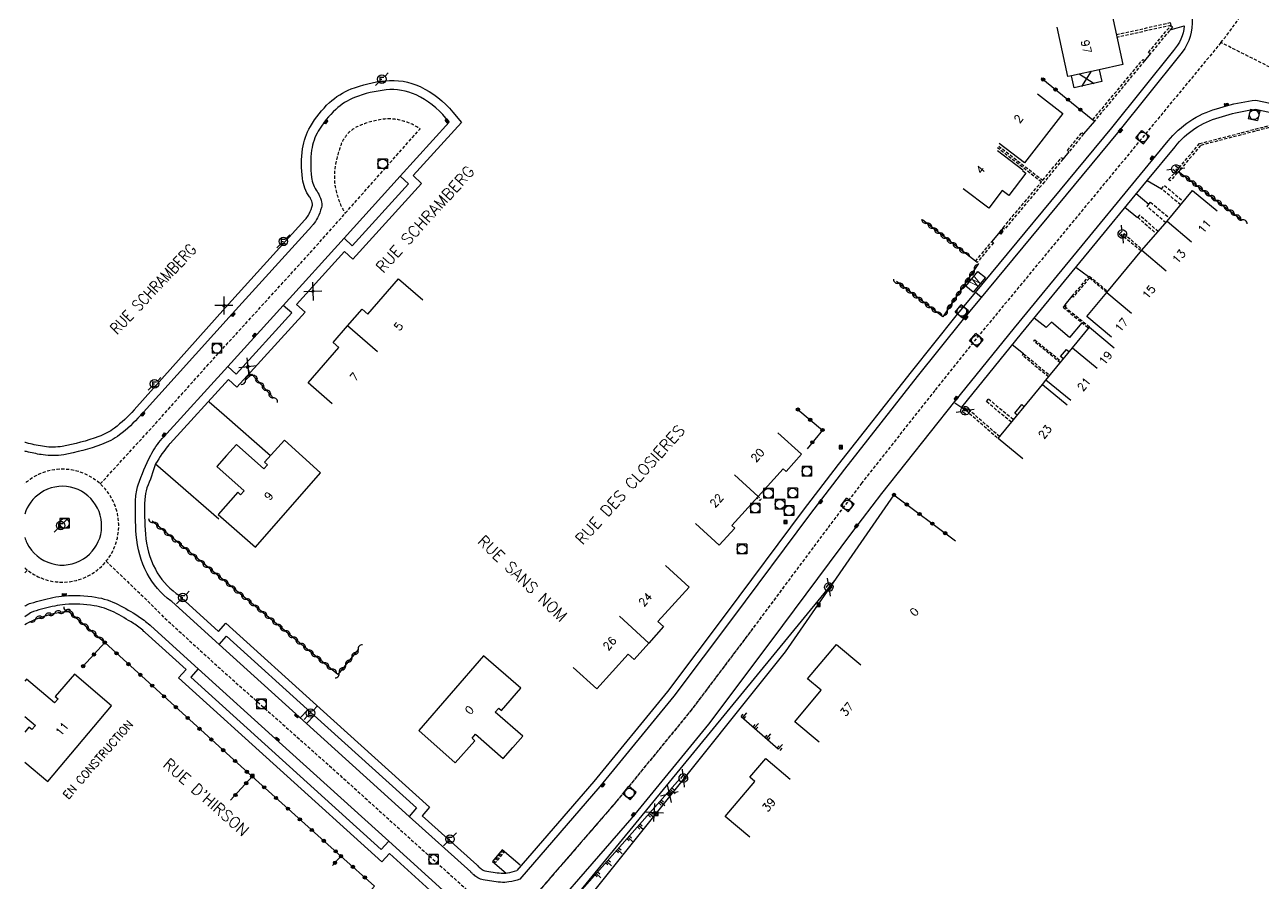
# Model space of a CAD drawing. Extents: x 154000 to 155000, y 119999 to 121001.
# Drawn here: x 154000 to 154193.4, y 120342.4 to 120476.4 of the extents above; entities that cross this region are included whole.
import ezdxf
from ezdxf.enums import TextEntityAlignment as Align

# ---------------------------------------------------------------- set-up
doc = ezdxf.new("R2010")
doc.units = 0
doc.header["$MEASUREMENT"] = 0
doc.linetypes.add('DASHED', pattern=[0.75, 0.5, -0.25])
doc.layers.get('0').update_dxf_attribs({"linetype": 'CONTINUOUS'})
for name, color, linetype in [('W0001', 6, 'DASHED'), ('W0008', 7, 'CONTINUOUS'), ('W0017', 7, 'CONTINUOUS'), ('W0100', 7, 'CONTINUOUS'), ('W0112', 1, 'DASHED'), ('W0211', 2, 'CONTINUOUS'), ('W0310', 3, 'CONTINUOUS'), ('W0322', 7, 'CONTINUOUS'), ('W0330', 7, 'CONTINUOUS'), ('W0334', 7, 'CONTINUOUS'), ('W0400', 7, 'CONTINUOUS'), ('W0420', 7, 'CONTINUOUS'), ('W0471', 7, 'CONTINUOUS'), ('W0984', 7, 'CONTINUOUS'), ('W0989', 7, 'CONTINUOUS'), ('W0991', 7, 'CONTINUOUS'), ('W1102', 7, 'CONTINUOUS')]:
    doc.layers.add(name, color=color, linetype=linetype)
doc.styles.get("Standard").update_dxf_attribs({"font": 'romans.shx'})

# ---------------------------------------------------------------- blocks, each defined once
blk = doc.blocks.new('t322o')
at = {"color": 0, "linetype": 'Continuous'}
for radius in [0.25, 0.15]:
    blk.add_circle((0, 0), radius, dxfattribs=at)
blk = doc.blocks.new('t310o')
at = {"color": 0, "linetype": 'Continuous'}
for centre, start, end in [((-0.5, 0.38), 216.8699, 323.1304), ((0.5, -0.37), 36.8699, 143.1303)]:
    blk.add_arc(centre, 0.625, start, end, dxfattribs=at)
blk = doc.blocks.new('t991o')
at = {"color": 0, "linetype": 'Continuous'}
for p, q in [((-1, 1), (1, -1)), ((-1, -1), (1, 1))]:
    blk.add_line(p, q, dxfattribs=at)
blk = doc.blocks.new('T471')
for p, q in [((-0.333334, 0.333334), (-0.333334, -0.333334)), ((-0.333334, 0.333334), (0.333334, 0.333334)), ((-0.333334, 0), (0, 0)), ((0.500001, 0.500001), (1.000002, 1.000002)), ((-0.500001, -0.500001), (-1.000002, -1.000002)), ((-0.333334, -0.333334), (0.333334, -0.333334))]:
    blk.add_line(p, q)
blk.add_ellipse((0, 0), major_axis=(0.471405, 0.471405), ratio=1, start_param=5.4977871438, end_param=11.780972451)
blk = doc.blocks.new('T400')
for p, q in [((-0.15, 0.3), (0.15, 0.3)), ((-0.15, -0.25), (-0.15, 0.3)), ((-0.15, 0.15), (0.15, 0.15)), ((-0.15, 0), (0.15, 0)), ((0.15, 0.3), (0.15, -0.25)), ((-0.15, -0.15), (0.15, -0.15)), ((-0.15, -0.25), (-0.15, -0.3)), ((-0.15, -0.3), (0.15, -0.3)), ((0.15, -0.3), (0.15, -0.25))]:
    blk.add_line(p, q)
blk = doc.blocks.new('T420')
for p, q in [((0.75, 0.75), (-0.75, 0.75)), ((-0.75, 0.75), (-0.75, -0.75)), ((0.75, 0.75), (0.75, -0.75)), ((0.75, -0.75), (-0.75, -0.75))]:
    blk.add_line(p, q)
blk.add_ellipse((0, 0), major_axis=(-0.53, 0.53), ratio=1, start_param=3.926991, end_param=10.210176)
blk = doc.blocks.new('t330o')
at = {"color": 0, "linetype": 'Continuous'}
for p, q in [((0.25, -0.25), (-0.25, 0.25)), ((-0.25, -0.25), (0.25, 0.25)), ((-0.25, 0.25), (-0.25, -0.25)), ((0.25, 0.25), (-0.25, 0.25)), ((0.25, -0.25), (0.25, 0.25)), ((-0.25, -0.25), (0.25, -0.25)), ((-0.25, -0.25), (-0.25, -0.25))]:
    blk.add_line(p, q, dxfattribs=at)
blk = doc.blocks.new('t211o')
at = {"color": 0, "linetype": 'Continuous'}
for p, q in [((-0.29, 0.5), (-0.29, 0)), ((0, 1), (0, 0)), ((0.29, 0.5), (0.29, 0))]:
    blk.add_line(p, q, dxfattribs=at)

msp = doc.modelspace()

# ---------------------------------------------------------------- linework, layer by layer
at = {"layer": 'W0001'}
msp.add_line((154215.88, 120459.05), (154186.79, 120473.64), dxfattribs=at)
msp.add_lwpolyline([(154194.46, 120488.08, -0.101547), (154186.79, 120473.64), (154149.05, 120428), (154142.09, 120419.34), (154130.72, 120404.92), (154125.33, 120397.82), (154113.32, 120381.72), (154104.08, 120369.47), (154092.48, 120355.3), (154074.74, 120334.82), (154055.97, 120314.08), (154017.05, 120271.18), (154000, 120252.01)], format="xyb", dxfattribs=at)
at = {"layer": 'W0001', "flags": 128}
for points in [[(154011.79, 120404.76), (154020.04, 120413.75), (154028.86, 120423.62), (154044.83, 120441.12), (154061.74, 120460.18, 0.082013), (154058.72, 120461.5, 0.09573), (154055.89, 120461.66, 0.069366), (154052.14, 120460.62, 0.11739), (154050.28, 120459.22, 0.086219), (154049.34, 120457.59, 0.046946), (154048.47, 120454.26, 0.092992), (154048.56, 120450.71, 0.08217), (154050.02, 120446.97)], [(154000, 120391.66, 0.114272), (154003.49, 120389.75, 0.214166), (154010.62, 120390.82, 0.197806), (154014.46, 120396.31, 0.197457), (154013.32, 120402.92, 0.202907), (154007.7, 120406.86, 0.202714), (154000.95, 120405.56, 0.034051), (154000, 120404.81)]]:
    msp.add_lwpolyline(points, format="xyb", dxfattribs=at)
for points in [[(154000, 120390.9), (154000.43, 120391.3)], [(154012.71, 120392.69), (154018.94, 120386.74), (154021.73, 120383.94), (154030.44, 120375.99), (154049.43, 120359.12), (154062.53, 120347.26), (154068.81, 120341.64), (154075.59, 120335.81)], [(154118.59, 120388.78), (154113.32, 120381.72), (154104.08, 120369.47), (154092.48, 120355.3), (154074.74, 120334.82), (154055.97, 120314.08), (154017.05, 120271.18), (154000, 120252.01)]]:
    msp.add_lwpolyline(points, dxfattribs=at)
at = {"layer": 'W0008'}
for points in [[(154000, 120549.66), (154035.99, 120543.87), (154052.06, 120541.27), (154065.09, 120539.1, -0.031862), (154087.88, 120533.27, -0.031549), (154115.89, 120522.54), (154128.77, 120516.45), (154141.99, 120509.87), (154152.74, 120504.45), (154160.53, 120500.57), (154172.21, 120494.73, -0.214546), (154180.44, 120485.99, -0.103396), (154182.29, 120476.65, -0.184159), (154180.31, 120471.61), (154170.64, 120459.57), (154146.35, 120430.2), (154139.37, 120421.5), (154127.98, 120407.05), (154122.56, 120399.91), (154110.54, 120383.8), (154101.35, 120371.62), (154089.82, 120357.54), (154077.29, 120343.08)], [(154000, 120246.74), (154019.47, 120268.65), (154058.5, 120311.67), (154076.45, 120331.54), (154094.87, 120352.65), (154106.81, 120367.24), (154116.56, 120380.21), (154129.32, 120397.33), (154133.85, 120403.28), (154145.25, 120417.6), (154154.53, 120429.13), (154174.24, 120453.07), (154178.54, 120458.28, -0.155208), (154186.1, 120463.31), (154187.68, 120463.77, -0.044282), (154192.26, 120464.65), (154201.38, 120462.72), (154214.45, 120456.16)]]:
    msp.add_lwpolyline(points, format="xyb", dxfattribs=at)
at = {"layer": 'W0008', "flags": 128}
for points in [[(154030.34, 120379.7), (154031.51, 120381), (154045.17, 120368.64), (154061.19, 120354.18), (154060.05, 120352.85), (154044.01, 120367.36), (154030.34, 120379.7), (154022.97, 120386.39), (154022.8, 120386.51, -0.114745), (154019.12, 120390.78, -0.102978), (154017.4, 120396.8, -0.028381), (154017.31, 120402.39, -0.071386), (154017.71, 120404.59, -0.037981), (154019.68, 120409.22, -0.0602), (154021.46, 120411.84, -0.000443), (154021.65, 120412.05), (154031.71, 120423.1), (154040.37, 120432.62), (154049.86, 120443.09), (154058.63, 120452.79), (154066.28, 120461.22), (154065.75, 120461.86, 0.110421), (154061.12, 120465.46, 0.136748), (154056.42, 120466.25, 0.066426), (154051.51, 120465.07, 0.096525), (154048.56, 120463.21, 0.070978), (154045.84, 120459.82, 0.098996), (154044.8, 120456.86, 0.06734), (154044.78, 120452.6, 0.120788), (154045.65, 120450.37, 0.020261), (154045.74, 120450.25, -0.050697), (154045.77, 120450.21), (154045.9, 120449.96, -0.071841), (154046.35, 120448.72, -0.116633), (154046.32, 120447.91, -0.047856), (154045.72, 120446.29, -0.064997), (154045.01, 120445.23, -0.017719), (154044.93, 120445.14, 0.01183), (154044.81, 120445.01), (154032.39, 120431.3), (154018.05, 120415.44)], [(154018.05, 120415.44, -0.052421), (154014.78, 120412.41, -0.074048), (154011.99, 120410.9, -0.042744), (154006.08, 120409.32, -0.081636), (154002.86, 120409.28, -0.021377), (154000.56, 120409.73)], [(154000.56, 120409.73, -0.005259), (154000, 120409.87)], [(154000, 120396.41, 0.03819), (154000.34, 120395.54, 0.214107), (154004.21, 120392.32, 0.214166), (154009.18, 120393.06, 0.197806), (154011.86, 120396.89, 0.197457), (154011.06, 120401.51, 0.202907), (154007.14, 120404.25, 0.202714), (154002.44, 120403.34)], [(154002.44, 120403.34, 0.168779), (154000, 120400.04)], [(154000, 120385.67, -0.00025), (154000.15, 120385.77, -0.076313), (154000.97, 120386.15, -0.018409), (154004.38, 120387.03, -0.034794), (154006.22, 120387.3, -0.059315), (154011.05, 120387.09, -0.077722), (154014.57, 120385.93, -0.024453), (154017.7, 120384.14, -0.038668), (154019.52, 120382.76, -0.005967), (154019.58, 120382.71, 0.003206), (154019.69, 120382.6), (154027.1, 120375.9), (154039.74, 120364.46), (154056.84, 120349), (154065.83, 120340.86), (154066.13, 120340.61, -0.073957), (154067.52, 120339.1, -0.070521), (154068.47, 120337.17, -0.064278), (154068.83, 120335.28, -0.064468), (154068.69, 120333.31)], [(154077.29, 120343.08, -0.046541), (154075.61, 120342.64, -0.061901), (154074.28, 120342.59, -0.029644), (154071.56, 120342.97, -0.095515), (154070.77, 120343.3, -0.016819), (154070.15, 120343.73, -0.030893), (154069.84, 120344, -0.042012), (154069.72, 120344.13, 0.05167), (154069.63, 120344.23), (154060.05, 120352.85)]]:
    msp.add_lwpolyline(points, format="xyb", dxfattribs=at)
for points in [[(154049.86, 120443.09), (154051.15, 120441.9), (154059.94, 120451.58), (154058.63, 120452.79)], [(154031.71, 120423.1), (154033.02, 120421.9), (154041.7, 120431.46), (154040.37, 120432.62)], [(154027.1, 120375.9), (154025.94, 120374.59), (154055.66, 120347.71), (154056.84, 120349)]]:
    msp.add_lwpolyline(points, dxfattribs=at)
at = {"layer": 'W0017', "flags": 128}
for points in [[(154017.06, 120416.31), (154031.32, 120432.27), (154043.74, 120445.97, -0.01183), (154043.93, 120446.17, 0.064997), (154044.42, 120446.92, 0.047856), (154044.93, 120448.28, 0.116633), (154044.94, 120448.44, 0.071841), (154044.63, 120449.28), (154044.55, 120449.44, -0.010155), (154044.47, 120449.54, -0.120788), (154043.36, 120452.42, -0.06734), (154043.38, 120457.06, -0.098996), (154044.6, 120460.55, -0.070978), (154047.57, 120464.26, -0.096525), (154050.99, 120466.41, -0.066426), (154056.28, 120467.68, -0.136748), (154061.73, 120466.76, -0.110421), (154066.86, 120462.78), (154068.18, 120461.18), (154060.65, 120452.88), (154061.97, 120451.67), (154051.24, 120439.86), (154049.95, 120441.05), (154042.42, 120432.75), (154043.76, 120431.58), (154033.11, 120419.86), (154031.8, 120421.06), (154022.71, 120411.08, 0.000439), (154022.54, 120410.9, 0.034283), (154020.42, 120407.89, -0.024888), (154019.08, 120404.13, 0.071386), (154018.74, 120402.34, 0.028381), (154018.83, 120396.91, 0.102978), (154020.39, 120391.45, 0.114745), (154023.65, 120387.68), (154023.88, 120387.51), (154030.24, 120381.73), (154031.41, 120383.03), (154046.13, 120369.71), (154063.2, 120354.3), (154062.06, 120352.98), (154070.59, 120345.3, -0.047069), (154070.86, 120345.01, 0.02678), (154071.02, 120344.88, 0.016819), (154071.56, 120344.5, 0.095515), (154071.85, 120344.38, 0.029644), (154074.4, 120344.02, 0.061901), (154075.37, 120344.06, 0.045043), (154076.84, 120344.44)], [(154017.06, 120416.31, -0.052421), (154013.99, 120413.46, -0.074048), (154011.54, 120412.14, -0.042744), (154005.85, 120410.62, -0.081636), (154003.06, 120410.59, -0.024405), (154000.56, 120411.09)], [(154000.56, 120411.09, -0.005545), (154000, 120411.24)], [(154067.36, 120333.69, 0.066071), (154067.47, 120335.2, 0.064278), (154067.18, 120336.75, 0.070521), (154066.4, 120338.34, 0.073957), (154065.28, 120339.55), (154064.95, 120339.82), (154056.93, 120347.08), (154055.76, 120345.79), (154024.02, 120374.49), (154025.18, 120375.79), (154018.78, 120381.59, -0.003206), (154018.61, 120381.74, 0.038668), (154016.96, 120382.99, 0.024453), (154013.95, 120384.72, 0.077722), (154010.84, 120385.74, 0.059315), (154006.32, 120385.94, 0.034794), (154004.67, 120385.7, 0.018409), (154001.36, 120384.85, 0.076313), (154000.91, 120384.64, 0.001493), (154000, 120384.02)]]:
    msp.add_lwpolyline(points, format="xyb", dxfattribs=at)
for points in [[(154028.81, 120417.55), (154031.14, 120415.53), (154038.39, 120409.21)], [(154020.41, 120407.9), (154022.74, 120405.87), (154030.28, 120399.31)], [(154044.19, 120369.52), (154043.03, 120368.24)], [(154045.17, 120368.64), (154044.01, 120367.36)], [(154077.38, 120345.28), (154074.55, 120347.65), (154073.04, 120345.82), (154075.15, 120344.03)]]:
    msp.add_lwpolyline(points, dxfattribs=at)
at = {"layer": 'W0100'}
for points in [[(154162.72, 120483.97), (154167.6, 120485.08), (154168.4, 120481.55), (154169.7, 120481.92), (154171.21, 120482.19), (154172.01, 120478.66), (154169.78, 120477.94), (154171.48, 120470.23), (154167.78, 120469.41), (154168.2, 120467.54), (154163.86, 120466.56), (154163.44, 120468.45), (154162.9, 120468.33), (154161.2, 120476.05)], [(154158.15, 120465.62), (154162.1, 120462.56), (154156.13, 120454.85), (154152.18, 120457.91)], [(154151.9, 120456.81), (154155.87, 120453.78), (154155.79, 120453.67), (154156.33, 120453.26), (154153.67, 120449.77), (154152.64, 120450.56), (154150.52, 120447.77), (154146.54, 120450.8)], [(154169.71, 120427.68), (154165.87, 120430.88), (154168.98, 120434.62), (154174.42, 120441.25), (154178.41, 120445.78), (154182.35, 120450.56), (154186.21, 120447.37)], [(154048.02, 120417.27), (154044.25, 120420.56), (154049.04, 120426.06), (154048.14, 120426.85), (154050.4, 120429.44), (154052.69, 120432.04), (154053.58, 120431.27), (154058.37, 120436.78), (154062.14, 120433.5)], [(154163.34, 120417.8), (154159.47, 120420.97), (154163.61, 120426.01), (154166.26, 120429.2), (154170.11, 120426)], [(154155.87, 120408.69), (154152.01, 120411.86), (154158.9, 120420.27), (154162.76, 120417.1)], [(154100.05, 120392.03), (154103.75, 120388.67), (154098.87, 120383.29), (154099.75, 120382.49), (154097.46, 120379.93), (154095.14, 120377.38), (154094.25, 120378.18), (154089.35, 120372.77), (154085.64, 120376.12)], [(154013.52, 120370.1), (154007.78, 120375.09), (154004.74, 120371.59), (154005.19, 120371.21), (154004.65, 120370.57), (154000.29, 120374.29), (154000, 120373.95)], [(154000, 120361.32), (154003.61, 120358.29), (154013.52, 120370.1)], [(154000, 120368.47), (154001.65, 120367.06), (154001.11, 120366.42), (154000.66, 120366.81), (154000, 120366.02)]]:
    msp.add_lwpolyline(points, dxfattribs=at)
for points in [[(154146.94, 120435.6), (154148.82, 120437.89), (154150.01, 120436.95), (154148.12, 120434.66)], [(154046.19, 120406.47), (154040.56, 120411.58), (154037.45, 120408.15), (154037.89, 120407.75), (154037.33, 120407.13), (154033.05, 120410.93), (154031.52, 120409.21), (154029.99, 120407.49), (154034.27, 120403.68), (154033.71, 120403.05), (154033.27, 120403.45), (154030.22, 120399.96), (154036.05, 120394.87)], [(154061.55, 120366.29), (154067.22, 120361.22), (154070.3, 120364.67), (154069.86, 120365.06), (154070.41, 120365.69), (154074.72, 120361.91), (154076.24, 120363.64), (154077.76, 120365.37), (154073.46, 120369.15), (154074.01, 120369.78), (154074.46, 120369.39), (154077.48, 120372.9), (154071.63, 120377.95)]]:
    msp.add_lwpolyline(points, close=True, dxfattribs=at)
at = {"layer": 'W0100', "flags": 128}
for points in [[(154045.04, 120435), (154045.19, 120434.86), (154044.97, 120434.62), (154044.81, 120434.76)], [(154031.06, 120432.41), (154030.9, 120432.57), (154031.14, 120432.82), (154031.3, 120432.65)], [(154034.87, 120423.27), (154035.06, 120423.12), (154034.78, 120422.78), (154034.59, 120422.93)], [(154100.66, 120356.09), (154100.96, 120356.57), (154100.7, 120356.74), (154100.36, 120356.28)], [(154098.5, 120353.55), (154098.38, 120353.65), (154098.13, 120353.43), (154098.23, 120353.31)]]:
    msp.add_lwpolyline(points, close=True, dxfattribs=at)
for points in [[(154117.57, 120412.74), (154121.29, 120409.4), (154118.88, 120406.72), (154118.43, 120407.12), (154114.54, 120402.81), (154110.83, 120406.16), (154114.54, 120402.81), (154110.43, 120398.27), (154110.87, 120397.87), (154108.44, 120395.21), (154104.75, 120398.57)], [(154124.06, 120364.43), (154120.23, 120367.64), (154124.34, 120372.55), (154122.23, 120374.34), (154126.74, 120379.72), (154130.57, 120376.51)], [(154113.21, 120349.61), (154109.39, 120352.83), (154114.01, 120358.33), (154113.24, 120358.97), (154115.73, 120361.89), (154119.54, 120358.66)]]:
    msp.add_lwpolyline(points, dxfattribs=at)
at = {"layer": 'W0112'}
for points in [[(154170.45, 120474.89), (154178.88, 120476.75), (154178.97, 120476.31), (154170.55, 120474.45)], [(154152.08, 120457.49), (154158.96, 120452.14), (154158.97, 120452.15), (154161.88, 120455.68), (154162.13, 120455.47), (154159.23, 120451.93), (154153.01, 120444.52), (154152.76, 120444.73), (154158.75, 120451.88), (154151.88, 120457.23)], [(154159.02, 120451.67), (154159.01, 120451.68)], [(154180.51, 120448.32), (154177.49, 120450.81), (154177.95, 120451.33), (154180.95, 120448.85)], [(154178.17, 120445.51), (154175.27, 120448.06), (154175.53, 120448.44), (154175.79, 120448.72), (154178.79, 120446.24)], [(154176.98, 120444.15), (154174.09, 120446.7), (154173.8, 120446.37), (154176.69, 120443.83)], [(154174.31, 120441.12), (154171.46, 120443.46), (154171.66, 120443.83), (154174.49, 120441.33)], [(154168.99, 120434.63), (154166.25, 120436.89), (154163.7, 120433.93), (154163.54, 120434.06), (154166.22, 120437.18), (154169.12, 120434.8)], [(154166.26, 120429.2), (154162.45, 120432.35), (154162.63, 120432.55), (154162.47, 120432.69), (154162.15, 120432.33), (154166.14, 120429.06)], [(154161.69, 120423.67), (154157.59, 120427.04), (154157.71, 120427.27), (154161.85, 120423.87)], [(154159.87, 120421.46), (154155.8, 120424.81), (154155.97, 120425.06), (154160.07, 120421.7)], [(154152.24, 120412.13), (154147.2, 120416.52), (154146.97, 120416.26), (154152.01, 120411.86)], [(154154.08, 120414.39), (154150.2, 120417.57), (154150.48, 120418.02), (154154.41, 120414.79)]]:
    msp.add_lwpolyline(points, dxfattribs=at)
for points in [[(154175.49, 120472.11), (154178.97, 120476.31), (154179.22, 120476.09), (154175.75, 120471.89)], [(154166.78, 120461.59), (154174.62, 120471.01), (154174.87, 120470.8), (154167.04, 120461.38)], [(154178.62, 120452.27), (154179.76, 120453.51), (154183.44, 120457.87), (154196.4, 120461.24), (154196.48, 120460.93), (154183.62, 120457.59), (154180, 120453.29), (154178.86, 120452.05)], [(154162.81, 120456.8), (154165.09, 120459.58), (154165.35, 120459.38), (154163.06, 120456.59)], [(154148.48, 120439.51), (154151, 120442.61), (154151.25, 120442.4), (154148.73, 120439.3)]]:
    msp.add_lwpolyline(points, close=True, dxfattribs=at)
at = {"layer": 'W0112', "flags": 128}
for points in [[(154114.54, 120402.81), (154114.33, 120402.59), (154114.77, 120402.18), (154114.97, 120402.4)], [(154074.82, 120347.18), (154074.6, 120347.37), (154073.3, 120345.86), (154073.52, 120345.68)]]:
    msp.add_lwpolyline(points, close=True, dxfattribs=at)
at = {"layer": 'W0211'}
msp.add_lwpolyline([(154126.46, 120389.66), (154061.78, 120310.88)], dxfattribs=at)
at = {"layer": 'W0211', "flags": 128}
msp.add_lwpolyline([(154117.67, 120363.34), (154111.85, 120368.43)], dxfattribs=at)
msp.add_lwpolyline([(154090.11, 120332.38), (154086.26, 120335.94), (154085.22, 120338.13, -0.186426), (154085.16, 120338.94, -0.108726), (154085.82, 120340.13), (154102.3, 120358.71)], format="xyb", dxfattribs=at)
at = {"layer": 'W0310'}
for points in [[(154180.14, 120453.52), (154190.12, 120445.92)], [(154148.48, 120439.51), (154140.22, 120445.94)], [(154148.95, 120439.17), (154143.36, 120430.85), (154136.13, 120436.34)]]:
    msp.add_lwpolyline(points, dxfattribs=at)
at = {"layer": 'W0310', "flags": 128}
for points in [[(154034.49, 120420.97), (154035.48, 120421.87), (154038.83, 120418.15)], [(154052.08, 120378.9), (154048.9, 120375.04), (154019.9, 120398.92)], [(154000, 120382.84), (154000.27, 120383), (154001.69, 120383.65), (154003.17, 120384.19), (154004.68, 120384.59), (154006.22, 120384.85), (154006.83, 120384.85)], [(154006.83, 120384.92), (154012.49, 120380)]]:
    msp.add_lwpolyline(points, dxfattribs=at)
at = {"layer": 'W0322'}
for points in [[(154158.7, 120468.14), (154166.78, 120461.59)], [(154135.73, 120403.05), (154145.35, 120395.86)]]:
    msp.add_lwpolyline(points, dxfattribs=at)
at = {"layer": 'W0322', "flags": 128}
for points in [[(154120.73, 120416.37), (154124.58, 120413.17), (154122.15, 120410.25)], [(154009.12, 120376.3), (154012.49, 120380), (154035.51, 120359.08), (154032.15, 120355.38)], [(154035.51, 120359.08), (154049.38, 120346.67), (154048.04, 120345.18)], [(154049.38, 120346.67), (154054.62, 120341.99), (154053.29, 120340.5)]]:
    msp.add_lwpolyline(points, dxfattribs=at)
at = {"layer": 'W0330'}
msp.add_lwpolyline([(154135.73, 120403.05), (154118.76, 120378.53), (154078.25, 120327.92), (154061.78, 120310.88), (154023.04, 120268.1), (154000, 120242.56)], dxfattribs=at)
at = {"layer": 'W0334'}
msp.add_line((154175.75, 120471.89), (154174.87, 120470.8), dxfattribs=at)
for points in [[(154181.04, 120476.23, -0.167981), (154179.37, 120472.41), (154169.68, 120460.35), (154145.4, 120430.98), (154138.4, 120422.27), (154127, 120407.8), (154121.57, 120400.65), (154109.55, 120384.54), (154100.38, 120372.38), (154088.88, 120358.34), (154076.84, 120344.44)], [(154146.32, 120416.69), (154146.35, 120416.73), (154155.62, 120428.24), (154175.33, 120452.17), (154179.64, 120457.39, -0.155398), (154186.49, 120461.96), (154188.07, 120462.41, -0.042099), (154192.19, 120463.23), (154201.09, 120461.34)]]:
    msp.add_lwpolyline(points, format="xyb", dxfattribs=at)
for points in [[(154178.86, 120475.65), (154181.04, 120476.23)], [(154167.04, 120461.38), (154165.35, 120459.38)], [(154163.06, 120456.59), (154162.13, 120455.47)], [(154175.27, 120452.1), (154177.49, 120450.81)], [(154173.56, 120450.06), (154175.53, 120448.44)], [(154173.8, 120446.37), (154173.77, 120446.28), (154171.79, 120447.91)], [(154152.76, 120444.73), (154151, 120442.61)], [(154166.12, 120437.06), (154164.13, 120438.56)], [(154148.48, 120434.7), (154149.41, 120433.89)], [(154162.47, 120432.69), (154163.54, 120434.06)], [(154165.09, 120429.92), (154163.16, 120427.6), (154160.31, 120430.02), (154159.51, 120429.16), (154157.6, 120430.64)], [(154155.97, 120425.06), (154154.18, 120426.49)], [(154162.2, 120424.29), (154161.76, 120424.64), (154162.66, 120425.74), (154163.09, 120425.38)], [(154158.9, 120420.27), (154159.47, 120420.97)], [(154145.22, 120417.42), (154146.97, 120416.26)], [(154154.97, 120415.48), (154154.6, 120415.79), (154155.68, 120417.13), (154156.07, 120416.81)]]:
    msp.add_lwpolyline(points, dxfattribs=at)
at = {"layer": 'W1102'}
for p, q in [((154167.78, 120469.41), (154163.44, 120468.45)), ((154178.41, 120445.78), (154182.21, 120442.53)), ((154174.42, 120441.25), (154178.23, 120438.01)), ((154168.98, 120434.62), (154172.83, 120431.43)), ((154163.61, 120426.01), (154167.46, 120422.82)), ((154097.46, 120379.93), (154092.86, 120384.1))]:
    msp.add_line(p, q, dxfattribs=at)
msp.add_lwpolyline([(154055.08, 120425.38), (154050.41, 120429.45)], dxfattribs=at)

# ---------------------------------------------------------------- block references
at = {"layer": 'W0211'}
for p, rotation in [((154112.02, 120368.27), 318.8434989767373), ((154113.9, 120366.63), 318.8434989767373), ((154115.79, 120364.98), 318.8434989767373), ((154117.67, 120363.34), 318.8434989767373), ((154100.84, 120357.06), 228.425705820792), ((154099.18, 120355.19), 228.425705820792), ((154097.52, 120353.32), 228.425705820792), ((154095.86, 120351.45), 228.425705820792), ((154094.2, 120349.58), 228.425705820792), ((154092.54, 120347.71), 228.425705820792), ((154090.88, 120345.84), 228.425705820792), ((154089.22, 120343.97), 228.425705820792)]:
    msp.add_blockref('t211o', p, dxfattribs=dict(at, rotation=rotation))
at = {"layer": 'W0310'}
for p, rotation in [((154181.13, 120452.77), 322.7080452819567), ((154182.12, 120452.01), 322.7080452819567), ((154183.12, 120451.25), 322.7080452819567), ((154184.11, 120450.49), 322.7080452819567), ((154185.11, 120449.74), 322.7080452819567), ((154186.1, 120448.98), 322.7080452819567), ((154187.1, 120448.22), 322.7080452819567), ((154188.09, 120447.46), 322.7080452819567), ((154189.09, 120446.71), 322.7080452819567), ((154140.85, 120445.45), 142.0156325407037), ((154141.83, 120444.68), 142.0156325407037), ((154190.08, 120445.95), 322.7080452819567), ((154142.82, 120443.91), 142.0156325407037), ((154143.8, 120443.14), 142.0156325407037), ((154144.79, 120442.37), 142.0156325407037), ((154145.77, 120441.6), 142.0156325407037), ((154146.76, 120440.83), 142.0156325407037), ((154147.56, 120437.1), 236.0997610349568), ((154148.26, 120438.13), 236.0997610349568), ((154136.45, 120436.09), 142.7746776487711), ((154137.44, 120435.34), 142.7746776487711), ((154146.17, 120435.03), 236.0997610349568), ((154146.87, 120436.06), 236.0997610349568), ((154138.44, 120434.59), 142.7746776487711), ((154139.43, 120433.83), 142.7746776487711), ((154140.42, 120433.08), 142.7746776487711), ((154144.78, 120432.96), 236.0997610349568), ((154145.47, 120433.99), 236.0997610349568), ((154141.41, 120432.32), 142.7746776487711), ((154142.41, 120431.57), 142.7746776487711), ((154144.08, 120431.92), 236.0997610349568), ((154035.64, 120421.7), 311.9684417791766), ((154034.49, 120420.97), 41.96844177917752), ((154036.68, 120420.53), 311.9684417791766), ((154037.73, 120419.37), 311.9684417791766), ((154038.78, 120418.2), 311.9684417791766), ((154020.12, 120398.74), 140.5368329883856), ((154021.32, 120397.74), 140.5368329883856), ((154022.53, 120396.75), 140.5368329883856), ((154023.74, 120395.75), 140.5368329883856), ((154024.95, 120394.76), 140.5368329883856), ((154026.16, 120393.76), 140.5368329883856), ((154027.37, 120392.77), 140.5368329883856), ((154028.58, 120391.77), 140.5368329883856), ((154029.79, 120390.78), 140.5368329883856), ((154031, 120389.78), 140.5368329883856), ((154032.21, 120388.79), 140.5368329883856), ((154033.41, 120387.79), 140.5368329883856), ((154034.62, 120386.8), 140.5368329883856), ((154006.22, 120384.85), 7.380613140586654), ((154006.83, 120384.92), 318.9873909208504), ((154035.83, 120385.8), 140.5368329883856), ((154037.04, 120384.81), 140.5368329883856), ((154001.69, 120383.65), 22.29280977564529), ((154003.17, 120384.19), 17.32207756396116), ((154004.68, 120384.59), 12.35134535227452), ((154008.01, 120383.89), 318.9873909208504), ((154009.19, 120382.87), 318.9873909208504), ((154038.25, 120383.81), 140.5368329883856), ((154039.46, 120382.81), 140.5368329883856), ((154010.38, 120381.84), 318.9873909208504), ((154011.56, 120380.81), 318.9873909208504), ((154040.67, 120381.82), 140.5368329883856), ((154041.88, 120380.82), 140.5368329883856), ((154043.09, 120379.83), 140.5368329883856), ((154044.3, 120378.83), 140.5368329883856), ((154052.08, 120378.9), 230.5368329883865), ((154045.5, 120377.84), 140.5368329883856), ((154046.71, 120376.84), 140.5368329883856), ((154051.08, 120377.7), 230.5368329883865), ((154047.92, 120375.85), 140.5368329883856), ((154049.09, 120375.28), 230.5368329883865), ((154050.09, 120376.49), 230.5368329883865)]:
    msp.add_blockref('t310o', p, dxfattribs=dict(at, rotation=rotation))
at = {"layer": 'W0322'}
for p, rotation in [((154159.03, 120467.87), 321.0067060982169), ((154160.97, 120466.3), 321.0067060982169), ((154162.91, 120464.73), 321.0067060982169), ((154164.84, 120463.16), 321.0067060982169), ((154120.73, 120416.37), 320.2460751178382), ((154122.66, 120414.77), 320.2460751178382), ((154124.58, 120413.17), 320.2460751178382), ((154122.98, 120411.25), 230.2460751178894), ((154135.73, 120403.05), 323.2292597551637), ((154137.73, 120401.55), 323.2292597551637), ((154139.73, 120400.06), 323.2292597551637), ((154141.73, 120398.56), 323.2292597551637), ((154143.74, 120397.06), 323.2292597551637), ((154012.49, 120380), 47.73458514290405), ((154010.81, 120378.15), 47.73458514290405), ((154014.34, 120378.32), 317.7345851429041), ((154009.12, 120376.3), 47.73458514290405), ((154016.19, 120376.64), 317.7345851429041), ((154018.04, 120374.96), 317.7345851429041), ((154019.89, 120373.28), 317.7345851429041), ((154021.74, 120371.6), 317.7345851429041), ((154023.59, 120369.92), 317.7345851429041), ((154025.44, 120368.23), 317.7345851429041), ((154027.29, 120366.55), 317.7345851429041), ((154029.14, 120364.87), 317.7345851429041), ((154030.99, 120363.19), 317.7345851429041), ((154032.84, 120361.51), 317.7345851429041), ((154034.69, 120359.83), 317.7345851429041), ((154034.58, 120358.05), 227.7345851429054), ((154035.51, 120359.08), 318.1666028935964), ((154032.9, 120356.2), 227.7345851429054), ((154037.38, 120357.41), 318.1666028935964), ((154039.24, 120355.74), 318.1666028935964), ((154041.1, 120354.08), 318.1666028935964), ((154042.96, 120352.41), 318.1666028935964), ((154044.83, 120350.74), 318.1666028935964), ((154046.69, 120349.07), 318.1666028935964), ((154048.55, 120347.41), 318.1666028935964), ((154049.38, 120346.67), 318.2481844672354), ((154048.45, 120345.63), 228.1666028935963), ((154051.24, 120345), 318.2481844672354), ((154053.11, 120343.34), 318.2481844672354)]:
    msp.add_blockref('t322o', p, dxfattribs=dict(at, rotation=rotation))
at = {"layer": 'W0330'}
for p in [(154127.42, 120410.49), (154118.78, 120398.81), (154123.98, 120385.88), (154035.55, 120359.18), (154098.66, 120353.27)]:
    msp.add_blockref('t330o', p, dxfattribs=at)
at = {"layer": 'W0400'}
for p, rotation in [((154187.62, 120463.97), 281.9548090792027), ((154047.01, 120461.26), 142.4375127027869), ((154065.94, 120461.41), 38.43131680999149), ((154171.09, 120459.9), 321.2348080278357), ((154176.05, 120455.62), 320.4595455431107), ((154152.46, 120444.08), 146.3631938833365), ((154032.53, 120431.19), 139.6628969056404), ((154146.98, 120430.73), 320.4104266618337), ((154035.9, 120427.96), 317.2130204238026), ((154145.44, 120418.12), 321.1509144872068), ((154018.41, 120415.66), 136.5732592122802), ((154021.76, 120412.42), 324.7422610590841), ((154124.29, 120401.99), 322.7890275513038), ((154129.87, 120398.22), 322.7221417620097), ((154006.2, 120387.47), 85.34634430128312), ((154042.45, 120368.56), 229.1061929151975), ((154039.46, 120364.92), 49.87224685255458), ((154090.26, 120357.78), 320.6871345056058), ((154095.04, 120353.13), 320.7028606379257)]:
    msp.add_blockref('T400', p, dxfattribs=dict(at, rotation=rotation))
at = {"layer": 'W0420'}
for p, rotation in [((154191.97, 120462.36), 76.08312839879551), ((154174.56, 120458.89), 142.7080452819567), ((154146.32, 120431.67), 230.4104266618337), ((154148.6, 120427.17), 230.4104266618337), ((154128.46, 120401.47), 232.7890275513038), ((154094.43, 120356.51), 230.7028606379256)]:
    msp.add_blockref('T420', p, dxfattribs=dict(at, rotation=rotation))
for p in [(154055.89, 120454.71), (154029.99, 120425.93), (154122.12, 120406.73), (154116.11, 120403.28), (154119.93, 120403.33), (154114.06, 120400.97), (154117.92, 120401.59), (154119.33, 120400.58), (154006.2, 120398.61), (154112, 120394.58), (154036.95, 120370.43), (154063.83, 120346.15)]:
    msp.add_blockref('T420', p, dxfattribs=at)
at = {"layer": 'W0471'}
for p in [(154055.76, 120467.92), (154040.38, 120442.61), (154020.26, 120420.37), (154005.6, 120398.25), (154024.68, 120387.02), (154044.62, 120369), (154066.4, 120349.3)]:
    msp.add_blockref('T471', p, dxfattribs=at)
for p, rotation in [((154179.74, 120453.9), 142.7080452819567), ((154171.39, 120443.76), 50.6090515244336), ((154146.85, 120416.17), 326.3154297567058), ((154125.56, 120388.66), 232.7221417620097), ((154102.84, 120358.85), 230.6871345056058)]:
    msp.add_blockref('T471', p, dxfattribs=dict(at, rotation=rotation))
at = {"layer": 'W0991'}
for p, rotation in [((154165.82, 120468), 12.43892638412179), ((154100.67, 120356.42), 58.23568513764348), ((154098.32, 120353.49), 41.6813169223249)]:
    msp.add_blockref('t991o', p, dxfattribs=dict(at, rotation=rotation))
at = {"layer": 'W0991', "extrusion": (0, 0, -1)}
for p, rotation in [((-154045, 120434.81), 312.8769937223906), ((-154031.1, 120432.61), 314.9357957402102), ((-154034.82, 120423.03), 308.9436298846979)]:
    msp.add_blockref('t991o', p, dxfattribs=dict(at, rotation=rotation))

# ---------------------------------------------------------------- texts
at = {"layer": 'W0984'}
for s, rotation, p in [('W', 51.6625, (154148.47, 120436.27)), ('5', 50.3907, (154058.36, 120429.35)), ('7', 50.3907, (154051.46, 120421.47)), ('20', 48.04, (154114.43, 120409.24)), ('9', 50.3907, (154038.09, 120402.89)), ('22', 48.2103, (154108.02, 120402.16)), ('24', 48.0525, (154096.91, 120386.74)), ('0', 49.6441, (154138.9, 120384.79)), ('26', 48.0525, (154091.34, 120379.87)), ('0', 48.0525, (154069.42, 120369.46)), ('37', 49.9917, (154128.38, 120369.58)), ('EN CONSTRUCTION', 48.8529, (154011.42, 120361.72)), ('11', 50.3907, (154005.81, 120366.53)), ('39', 49.8998, (154116.2, 120354.69))]:
    msp.add_text(s, height=1.25, rotation=rotation, dxfattribs=at).set_placement(p, align=Align.MIDDLE)
at = {"layer": 'W0989'}
for s, rotation, p in [('RUE SCHRAMBERG', 47.7707, (154062.51, 120446.08)), ('RUE DES CLOSIERES', 47.9247, (154094.52, 120404.66)), ('RUE SANS NOM', 316.1537, (154077.72, 120390.02)), ("RUE D'HIRSON", 318.514, (154028.32, 120355.86))]:
    msp.add_text(s, height=1.75, rotation=rotation, dxfattribs=at).set_placement(p, align=Align.MIDDLE)
at = {"layer": 'W0989', "width": 0.85}
msp.add_text('RUE SCHRAMBERG', height=1.75, rotation=46.5955, dxfattribs=at).set_placement((154020.05, 120435.19), align=Align.MIDDLE)
at = {"layer": 'W0991'}
for s, rotation, p in [('97', 282.4389, (154165.75, 120472.99)), ('2', 52.2147, (154155.16, 120461.76)), ('4', 48.2851, (154149.22, 120453.8)), ('11', 50.4447, (154184.21, 120444.95)), ('13', 48.6283, (154180.22, 120440.27)), ('15', 50.6091, (154175.53, 120434.72)), ('17', 50.2491, (154171.27, 120429.56)), ('19', 50.3069, (154168.78, 120424.41)), ('21', 50.5867, (154165.4, 120420.31)), ('23', 50.6406, (154159.32, 120412.89))]:
    msp.add_text(s, height=1.25, rotation=rotation, dxfattribs=at).set_placement(p, align=Align.MIDDLE)

doc.saveas('drawing.dxf')
